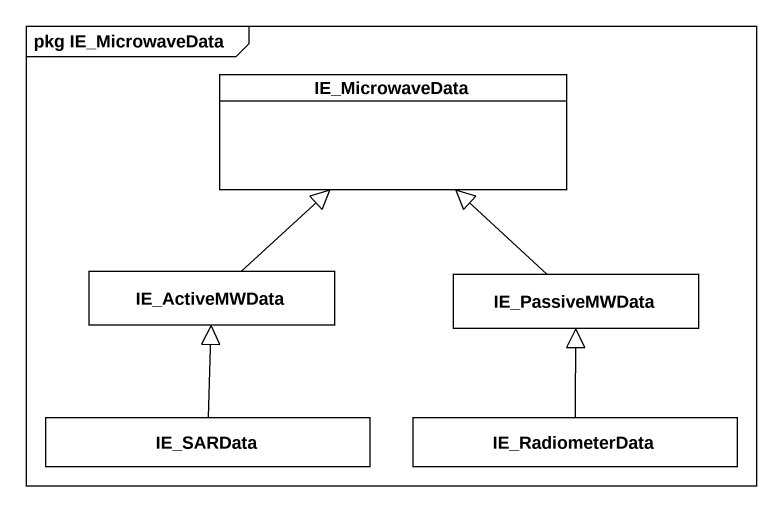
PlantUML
@startuml
mainframe pkg IE_MicrowaveData
hide circle
hide empty members
class IE_MicrowaveData #FFFFFF
class IE_ActiveMWData #FFFFFF
class IE_PassiveMWData #FFFFFF
class IE_SARData #FFFFFF
class IE_RadiometerData #FFFFFF
IE_ActiveMWData -up-|> IE_MicrowaveData
IE_PassiveMWData -up-|> IE_MicrowaveData
IE_SARData -up-|> IE_ActiveMWData
IE_RadiometerData -up-|> IE_PassiveMWData
@enduml
